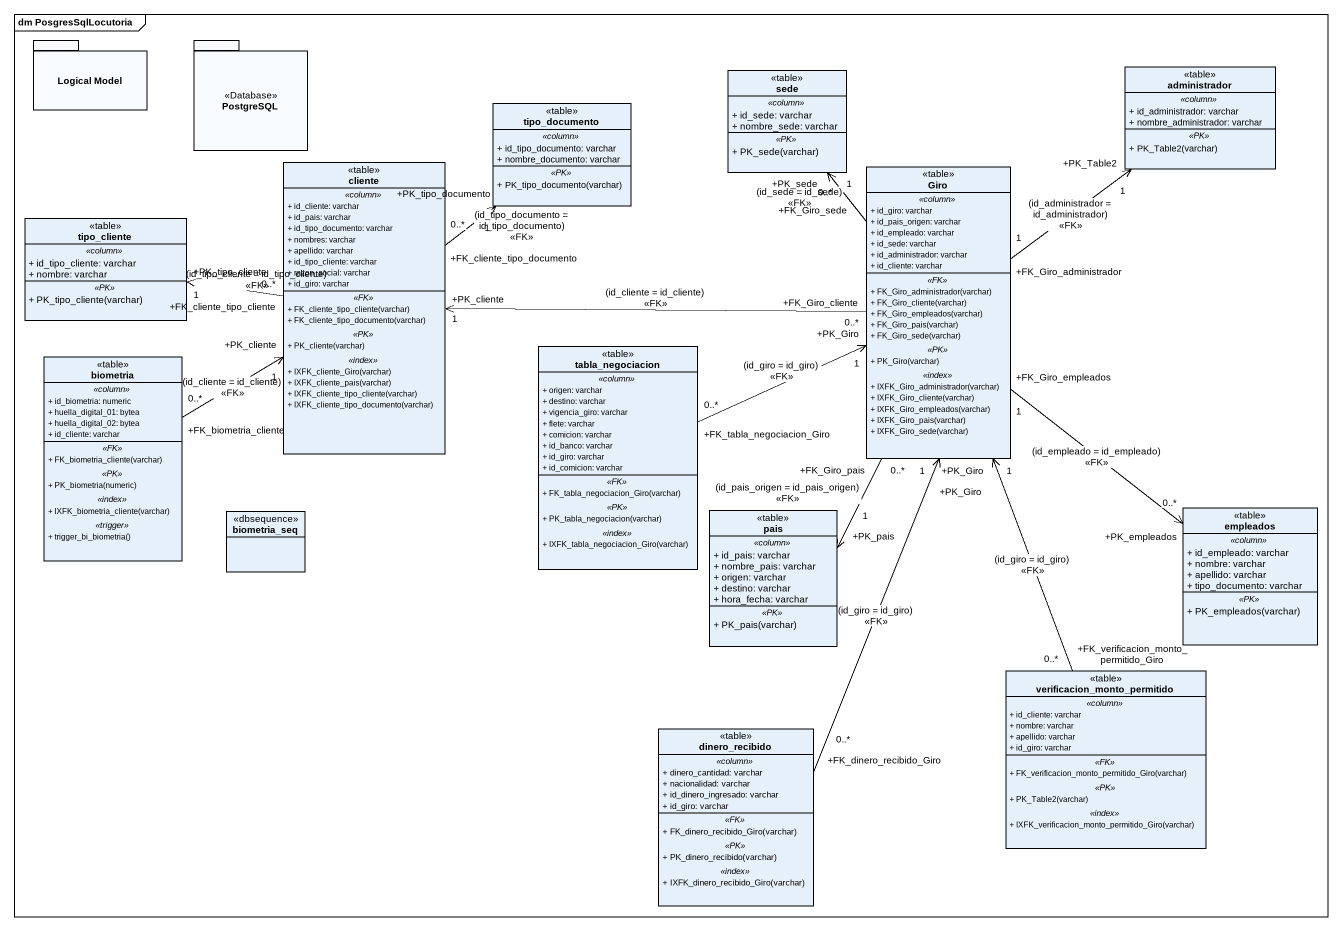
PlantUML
@startuml
mainframe dm PosgresSqlLocutoria
hide circle
hide empty members
skinparam classAttributeIconSize 0
package "Logical Model" as Logical_Model {
}
package PostgreSQL <<Database>> {
}
class sede <<table>> {
  .. <<column>> ..
  + id_sede: varchar
  + nombre_sede: varchar
  .. <<PK>> ..
  + PK_sede(varchar)
}
class administrador <<table>> {
  .. <<column>> ..
  + id_administrador: varchar
  + nombre_administrador: varchar
  .. <<PK>> ..
  + PK_Table2(varchar)
}
class tipo_documento <<table>> {
  .. <<column>> ..
  + id_tipo_documento: varchar
  + nombre_documento: varchar
  .. <<PK>> ..
  + PK_tipo_documento(varchar)
}
class cliente <<table>> {
  .. <<column>> ..
  + id_cliente: varchar
  + id_pais: varchar
  + id_tipo_documento: varchar
  + nombres: varchar
  + apellido: varchar
  + id_tipo_cliente: varchar
  + razon_social: varchar
  + id_giro: varchar
  .. <<FK>> ..
  + FK_cliente_tipo_cliente(varchar)
  + FK_cliente_tipo_documento(varchar)
  .. <<PK>> ..
  + PK_cliente(varchar)
  .. <<index>> ..
  + IXFK_cliente_Giro(varchar)
  + IXFK_cliente_pais(varchar)
  + IXFK_cliente_tipo_cliente(varchar)
  + IXFK_cliente_tipo_documento(varchar)
}
class Giro <<table>> {
  .. <<column>> ..
  + id_giro: varchar
  + id_pais_origen: varchar
  + id_empleado: varchar
  + id_sede: varchar
  + id_administrador: varchar
  + id_cliente: varchar
  .. <<FK>> ..
  + FK_Giro_administrador(varchar)
  + FK_Giro_cliente(varchar)
  + FK_Giro_empleados(varchar)
  + FK_Giro_pais(varchar)
  + FK_Giro_sede(varchar)
  .. <<PK>> ..
  + PK_Giro(varchar)
  .. <<index>> ..
  + IXFK_Giro_administrador(varchar)
  + IXFK_Giro_cliente(varchar)
  + IXFK_Giro_empleados(varchar)
  + IXFK_Giro_pais(varchar)
  + IXFK_Giro_sede(varchar)
}
class tipo_cliente <<table>> {
  .. <<column>> ..
  + id_tipo_cliente: varchar
  + nombre: varchar
  .. <<PK>> ..
  + PK_tipo_cliente(varchar)
}
class tabla_negociacion <<table>> {
  .. <<column>> ..
  + origen: varchar
  + destino: varchar
  + vigencia_giro: varchar
  + flete: varchar
  + comicion: varchar
  + id_banco: varchar
  + id_giro: varchar
  + id_comicion: varchar
  .. <<FK>> ..
  + FK_tabla_negociacion_Giro(varchar)
  .. <<PK>> ..
  + PK_tabla_negociacion(varchar)
  .. <<index>> ..
  + IXFK_tabla_negociacion_Giro(varchar)
}
class biometria <<table>> {
  .. <<column>> ..
  + id_biometria: numeric
  + huella_digital_01: bytea
  + huella_digital_02: bytea
  + id_cliente: varchar
  .. <<FK>> ..
  + FK_biometria_cliente(varchar)
  .. <<PK>> ..
  + PK_biometria(numeric)
  .. <<index>> ..
  + IXFK_biometria_cliente(varchar)
  .. <<trigger>> ..
  + trigger_bi_biometria()
}
class biometria_seq <<dbsequence>>
class pais <<table>> {
  .. <<column>> ..
  + id_pais: varchar
  + nombre_pais: varchar
  + origen: varchar
  + destino: varchar
  + hora_fecha: varchar
  .. <<PK>> ..
  + PK_pais(varchar)
}
class empleados <<table>> {
  .. <<column>> ..
  + id_empleado: varchar
  + nombre: varchar
  + apellido: varchar
  + tipo_documento: varchar
  .. <<PK>> ..
  + PK_empleados(varchar)
}
class verificacion_monto_permitido <<table>> {
  .. <<column>> ..
  + id_cliente: varchar
  + nombre: varchar
  + apellido: varchar
  + id_giro: varchar
  .. <<FK>> ..
  + FK_verificacion_monto_permitido_Giro(varchar)
  .. <<PK>> ..
  + PK_Table2(varchar)
  .. <<index>> ..
  + IXFK_verificacion_monto_permitido_Giro(varchar)
}
class dinero_recibido <<table>> {
  .. <<column>> ..
  + dinero_cantidad: varchar
  + nacionalidad: varchar
  + id_dinero_ingresado: varchar
  + id_giro: varchar
  .. <<FK>> ..
  + FK_dinero_recibido_Giro(varchar)
  .. <<PK>> ..
  + PK_dinero_recibido(varchar)
  .. <<index>> ..
  + IXFK_dinero_recibido_Giro(varchar)
}
cliente "+FK_cliente_tipo_documento\n0..*" -up-> "+PK_tipo_documento\n1" tipo_documento : (id_tipo_documento = id_tipo_documento)\n<<FK>>
cliente "+FK_cliente_tipo_cliente\n0..*" -left-> "+PK_tipo_cliente\n1" tipo_cliente : (id_tipo_cliente = id_tipo_cliente)\n<<FK>>
Giro "+FK_Giro_sede\n0..*" -up-> "+PK_sede\n1" sede : (id_sede = id_sede)\n<<FK>>
Giro "+FK_Giro_administrador\n1" -up-> "+PK_Table2\n1" administrador : (id_administrador = id_administrador)\n<<FK>>
Giro "+FK_Giro_cliente\n0..*" -left-> "+PK_cliente\n1" cliente : (id_cliente = id_cliente)\n<<FK>>
Giro "+FK_Giro_pais\n0..*" --> "+PK_pais\n1" pais : (id_pais_origen = id_pais_origen)\n<<FK>>
Giro "+FK_Giro_empleados\n1" --> "+PK_empleados\n0..*" empleados : (id_empleado = id_empleado)\n<<FK>>
tabla_negociacion "+FK_tabla_negociacion_Giro\n0..*" -right-> "+PK_Giro\n1" Giro : (id_giro = id_giro)\n<<FK>>
biometria "+FK_biometria_cliente\n0..*" -up-> "+PK_cliente\n1" cliente : (id_cliente = id_cliente)\n<<FK>>
verificacion_monto_permitido "+FK_verificacion_monto_permitido_Giro\n0..*" -up-> "+PK_Giro\n1" Giro : (id_giro = id_giro)\n<<FK>>
dinero_recibido "+FK_dinero_recibido_Giro\n0..*" -up-> "+PK_Giro\n1" Giro : (id_giro = id_giro)\n<<FK>>
@enduml
